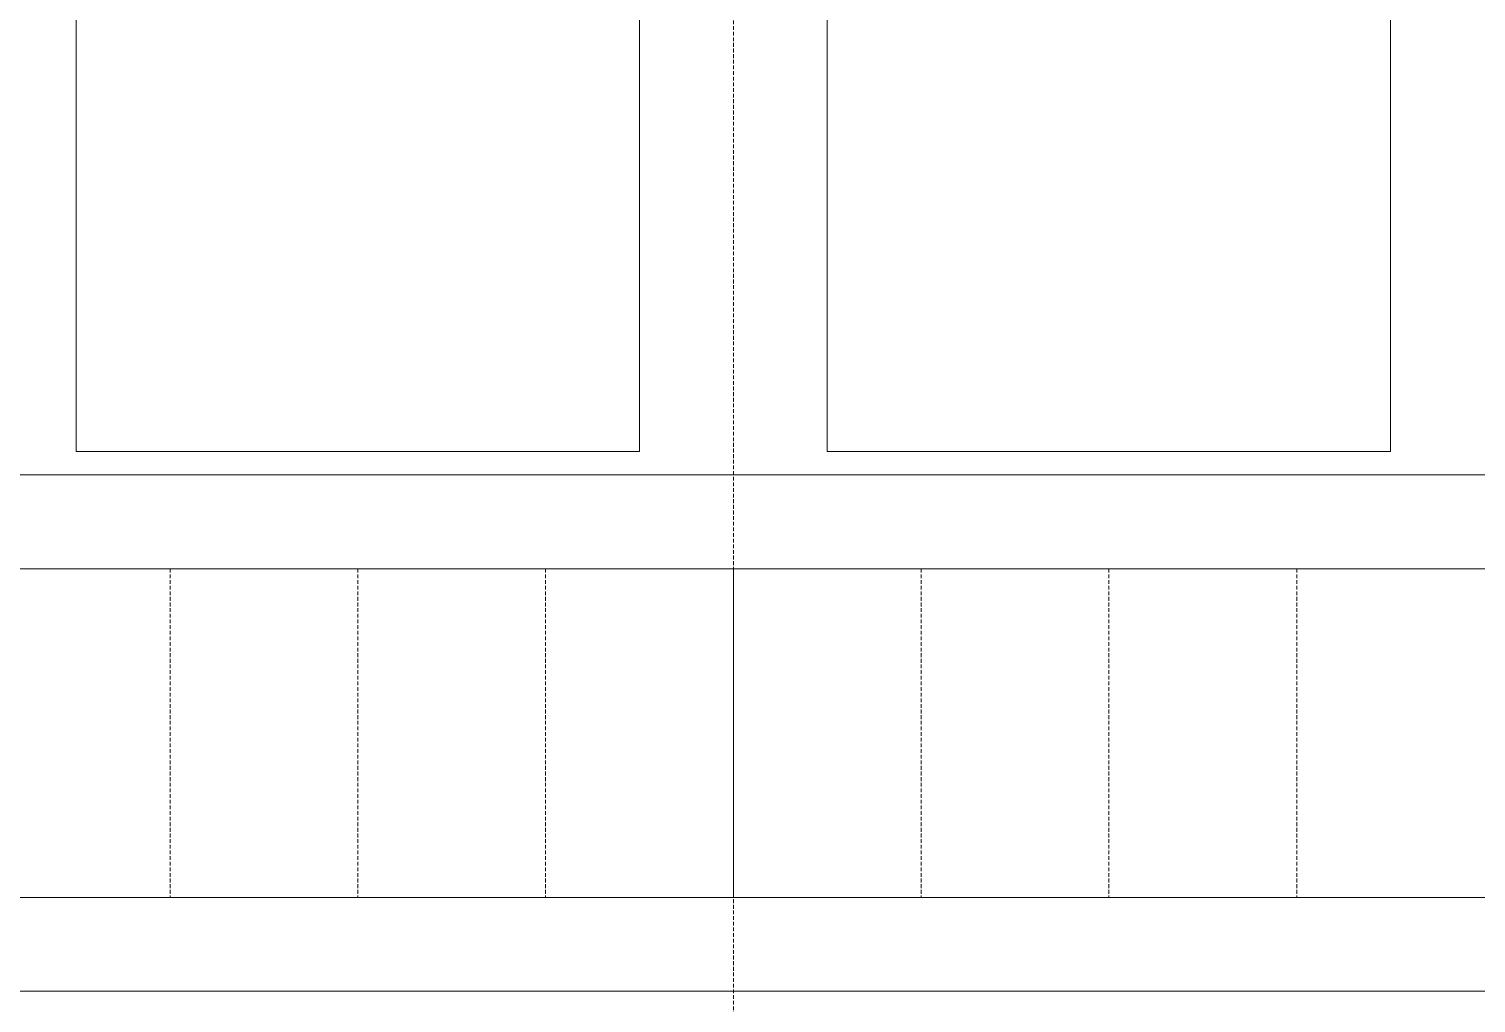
# Model space of a CAD drawing. Header units: millimetres. Extents: x -794326 to -715748, y -17796 to 22353.
# Drawn here: x -747283 to -746512, y 6968 to 7487 of the extents above; entities that cross this region are included whole.
import ezdxf

# ---------------------------------------------------------------- set-up
doc = ezdxf.new("R2010")
doc.units = ezdxf.units.MM
doc.linetypes.add('DPA_Hidden 50', pattern=[3, 2, -1])
doc.layers.add('A-DETL', color=1, linetype='Continuous', lineweight=70)
doc.layers.add('A-GLAZ-CURT', color=2, linetype='Continuous', lineweight=9)

# ---------------------------------------------------------------- blocks, each defined once
blk = doc.blocks.new('DPA_CP_Metal Ceiling Panel - Vertical Panel with Gap-10965286-4282-01 ENLARGED LOWER PLATFORM LEVEL - REFLECTED CEILING PLAN - SHEET 3')
at = {"layer": 'A-GLAZ-CURT'}
for p, q in [((-744857.87, 7794.02), (-744857.87, 7261.52)), ((-744557.87, 7794.02), (-744857.87, 7794.02)), ((-744557.87, 7794.02), (-744857.87, 7794.02)), ((-744857.87, 7794.02), (-744857.87, 7261.52)), ((-744857.87, 7261.52), (-744857.87, 7794.02)), ((-744857.87, 7794.02), (-744557.87, 7794.02)), ((-744557.87, 7794.02), (-744557.87, 7261.52)), ((-744557.87, 7261.52), (-744557.87, 7794.02)), ((-744557.87, 7794.02), (-744557.87, 7261.52)), ((-744557.87, 7261.52), (-744857.87, 7261.52)), ((-744857.87, 7261.52), (-744557.87, 7261.52)), ((-744557.87, 7261.52), (-744857.87, 7261.52))]:
    blk.add_line(p, q, dxfattribs=at)
blk = doc.blocks.new('DPA_CP_Metal Ceiling Luminaire2 - Linear Luminaire-12437131-4282-01 ENLARGED LOWER PLATFORM LEVEL - REFLECTED CEILING PLAN - SHEET 3')
at = {"layer": 'A-GLAZ-CURT'}
for p, q in [((-747507.82, 7249.02), (-746307.82, 7249.02)), ((-746307.82, 7249.02), (-747507.82, 7249.02)), ((-747507.82, 7249.02), (-746307.82, 7249.02)), ((-747507.82, 7199.02), (-746307.82, 7199.02)), ((-747507.82, 7024.02), (-746307.82, 7024.02)), ((-746307.82, 6974.02), (-747507.82, 6974.02)), ((-746307.82, 6974.02), (-747507.82, 6974.02)), ((-747507.82, 6974.02), (-746307.82, 6974.02))]:
    blk.add_line(p, q, dxfattribs=at)
at = {"layer": 'A-GLAZ-CURT', "linetype": 'DPA_Hidden 50'}
for p, q in [((-747207.82, 7199.02), (-747207.82, 7024.02)), ((-747107.82, 7199.02), (-747107.82, 7024.02)), ((-747007.82, 7199.02), (-747007.82, 7024.02)), ((-746907.82, 7199.02), (-746907.82, 7024.02)), ((-746807.82, 7199.02), (-746807.82, 7024.02)), ((-746707.82, 7199.02), (-746707.82, 7024.02)), ((-746607.82, 7199.02), (-746607.82, 7024.02))]:
    blk.add_line(p, q, dxfattribs=at)

msp = doc.modelspace()

# ---------------------------------------------------------------- linework, layer by layer
at = {"layer": 'A-DETL', "color": 55, "linetype": 'DPA_Hidden 50', "lineweight": 9}
msp.add_line((-746907.82, 4774.02), (-746907.82, 14999.02), dxfattribs=at)

# ---------------------------------------------------------------- block references
at = {"layer": 'A-GLAZ-CURT'}
for name, p in [('DPA_CP_Metal Ceiling Panel - Vertical Panel with Gap-10965286-4282-01 ENLARGED LOWER PLATFORM LEVEL - REFLECTED CEILING PLAN - SHEET 3', (-2400, 0)), ('DPA_CP_Metal Ceiling Panel - Vertical Panel with Gap-10965286-4282-01 ENLARGED LOWER PLATFORM LEVEL - REFLECTED CEILING PLAN - SHEET 3', (-2000, 0)), ('DPA_CP_Metal Ceiling Luminaire2 - Linear Luminaire-12437131-4282-01 ENLARGED LOWER PLATFORM LEVEL - REFLECTED CEILING PLAN - SHEET 3', (0, 0))]:
    msp.add_blockref(name, p, dxfattribs=at)

doc.saveas('drawing.dxf')
